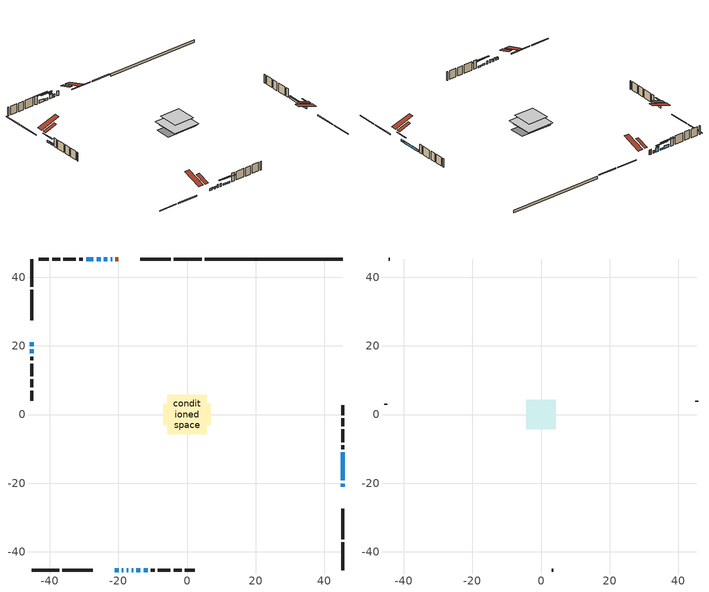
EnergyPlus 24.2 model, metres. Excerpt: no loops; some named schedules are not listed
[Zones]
conditioned space
 floor adiabatic (Floor2 construction): -4.67,-4.67 -4.67,4.67 4.67,4.67 4.67,-4.67 z1.07
 floor adiabatic (AdiabaticFloorConstruction): -5.81,-5.81 -5.81,5.81 5.81,5.81 5.81,-5.81 z2.29
 floor foundation (Slab1 construction): -6.86,-3.18 -6.86,3.18 6.86,3.18 6.86,-3.18 z0
 wall outside (RimJoist1 construction): 4.24,45.3 -3.86,45.3 / -45.3,-45.3 -37.2,-45.3 / -45.3,45.3 -45.3,37.2 / 45.3,-45.3 45.3,-37.2 z1.07:1.37
 wall outside (RimJoist2 construction): -4.79,45.3 -13.64,45.3 / -36.27,-45.3 -27.42,-45.3 / -45.3,36.27 -45.3,27.42 / 45.3,-36.27 45.3,-27.42 z1.07:1.37
 wall outside (AdiabaticWallConstruction 1): -20,45.3 -20.83,45.3 z1.07:3.1
 wall outside (AdiabaticWallConstruction): -21.76,45.3 -22.24,45.3 / -17.58,-45.3 -17.07,-45.3 / -16.14,-45.3 -15.66,-45.3 / -27.26,45.3 -29.4,45.3 z1.07:2.29; -45.3,21.06 -45.3,19.89 / -45.3,18.97 -45.3,17.8 / -21.06,-45.3 -19.89,-45.3 / -25.17,45.3 -26.34,45.3 / -14.73,-45.3 -13.56,-45.3 z1.07:1.83; -23.17,45.3 -24.24,45.3 z1.07:2.9; -18.97,-45.3 -18.5,-45.3 / -12.63,-45.3 -11.46,-45.3 z1.07:1.68; 45.3,-21.06 45.3,-20.14 z1.07:1.89; 45.3,-19.22 45.3,-10.99 z1.07:1.88
 wall outside (Wall1 construction): -30.33,45.3 -31.44,45.3 / -10.54,-45.3 -9.42,-45.3 / -45.3,16.87 -45.3,15.75 / 45.3,-10.06 45.3,-8.94 z1.07:4.73
 wall outside (Wall2 construction): -32.37,45.3 -36.05,45.3 / -8.49,-45.3 -4.81,-45.3 / -45.3,14.83 -45.3,11.14 / 45.3,-8.01 45.3,-4.33 z1.07:4.73
 wall outside (Wall3 construction): -36.98,45.3 -39.29,45.3 / -3.88,-45.3 -1.57,-45.3 / -45.3,10.21 -45.3,7.91 / 45.3,-3.4 45.3,-1.1 z1.07:4.73
 wall outside (Wall4 construction): -40.22,45.3 -43.12,45.3 / -0.65,-45.3 2.26,-45.3 / -45.3,6.98 -45.3,4.07 / 45.3,-0.17 45.3,2.74 z1.07:4.73
 wall foundation (FoundationWall1 construction): 45.3,45.3 5.17,45.3 z0:1.07
 window (WindowConstruction 11): -21.76,45.3 -22.24,45.3 z1.07:2.29
 window (WindowConstruction 6): -45.3,21.06 -45.3,19.89 z1.07:1.83
 window (WindowConstruction 7): -45.3,18.96 -45.3,17.8 z1.07:1.83
 window (WindowConstruction 8): -23.17,45.3 -24.24,45.3 z1.07:2.9
 window (WindowConstruction 9): -21.06,-45.3 -19.89,-45.3 z1.07:1.83
 window (WindowConstruction 10): -18.96,-45.3 -18.51,-45.3 z1.07:1.68
 window (WindowConstruction 12): -17.58,-45.3 -17.07,-45.3 z1.07:2.29
 window (WindowConstruction 13): -16.14,-45.3 -15.66,-45.3 z1.07:2.29
 window (WindowConstruction): 45.3,-21.06 45.3,-20.15 z1.07:1.88
 window (WindowConstruction 1): 45.3,-19.22 45.3,-10.99 z1.07:1.88
 window (WindowConstruction 2): -25.17,45.3 -26.33,45.3 z1.07:1.83
 window (WindowConstruction 3): -27.26,45.3 -29.4,45.3 z1.07:2.29
 window (WindowConstruction 4): -14.73,-45.3 -13.56,-45.3 z1.07:1.83
 window (WindowConstruction 5): -12.63,-45.3 -11.47,-45.3 z1.07:1.68
 door (Door): -20,45.3 -20.83,45.3 z1.07:3.1
 ceiling adiabatic (AdiabaticFloorConstruction): 5.81,-5.81 5.81,5.81 -5.81,5.81 -5.81,-5.81 z2.29
 roof outside (Roof2 construction): -19.07,45.3,4.73 -19.07,40.02,6.49 -17.68,40.02,6.49 -17.68,45.3,4.73; -21.99,-45.3,4.73 -21.99,-40.02,6.49 -23.38,-40.02,6.49 -23.38,-45.3,4.73; -45.3,21.99,4.73 -40.02,21.99,6.49 -40.02,23.38,6.49 -45.3,23.38,4.73; 45.3,-21.99,4.73 40.02,-21.99,6.49 40.02,-23.38,6.49 45.3,-23.38,4.73
attic - vented
 floor to conditioned space (Floor1 construction Reversed): -4.25,-4.25 -4.25,4.25 4.25,4.25 4.25,-4.25 z4.73
 wall outside (Wall5 construction): -44.05,45.3 -44.37,45.3 / 3.19,-45.3 3.51,-45.3 / -45.3,3.14 -45.3,2.83 / 45.3,3.67 45.3,3.98 z1.07:4.73
 roof outside (Roof1 construction): -16.75,45.3,4.73 -16.75,37.02,7.49 -14.57,37.02,7.49 -14.57,45.3,4.73; -24.31,-45.3,4.73 -24.31,-37.02,7.49 -26.49,-37.02,7.49 -26.49,-45.3,4.73; -45.3,24.31,4.73 -37.02,24.31,7.49 -37.02,26.49,7.49 -45.3,26.49,4.73; 45.3,-24.31,4.73 37.02,-24.31,7.49 37.02,-26.49,7.49 45.3,-26.49,4.73
shading: -45.3,17.77 -45.3,23.18 -45.71,23.18 -45.71,17.77 z3.95; -45.3,17.6 -45.3,19.17 -45.71,19.17 -45.71,17.6 z2.03; -24.44,45.3 -22.97,45.3 -22.97,45.71 -24.44,45.71 z3.1; -19.69,-45.3 -21.26,-45.3 -21.26,-45.71 -19.69,-45.71 z2.03; -18.31,-45.3 -19.17,-45.3 -19.17,-45.71 -18.31,-45.71 z1.88; 45.3,-18.02 45.3,-23.18 45.71,-23.18 45.71,-18.02 z4.01; 45.3,-10.79 45.3,-19.42 45.71,-19.42 45.71,-10.79 z2.08; -28.46,45.3 -23.05,45.3 -23.05,45.71 -28.46,45.71 z3.95; -31.52,45.3 -25.14,45.3 -25.14,45.71 -31.52,45.71 z4.41; -11.44,-45.3 -16.85,-45.3 -16.85,-45.71 -11.44,-45.71 z3.95; -9.34,-45.3 -14.75,-45.3 -14.75,-45.71 -9.34,-45.71 z3.8
[Building]
Building 1: Terrain=Suburbs
[Site:Location]
Windsor AP_ON: Latitude {deg}=42.28; Longitude {deg}=-82.96; Time Zone {hr}=-5; Elevation {m}=190; Keep Site Location Information=Yes
[Site:GroundTemperature:Shallow]
6.34957, 4.46684, 4.31606, 5.20952, 8.79623, 12.3662, 15.4612, 17.4219, 17.5884, 15.9938, 12.9777, 9.51722
[Site:WaterMainsTemperature]
Calculation Method=Schedule; Temperature Schedule=mains temperature schedule
[Material] Roughness=Rough; Thermal Absorptance=0.9
Name | Thickness {m} | Conductivity {W/m-K} | Density {kg/m3} | Specific Heat {J/kg-K} | Solar Absorptance | Visible Absorptance
asphalt or fiberglass shingles | 0.00635 | 0.162714 | 1121.4 | 1465.45 | 0.4 | 0.4
ceiling loosefill ins | 0.169333 | 0.0480833 | 16.02 | 1046.75 | 0.7 | 0.7
ceiling stud and cavity | 0.1397 | 0.566682 | 65.682 | 1177.47 | 0.7 | 0.7
concrete 4.0 in. | 0.1016 | 1.803125 | 2242.8 | 837.4 | 0.7 | 0.7
concrete 8.0 in. | 0.2032 | 1.803125 | 2242.8 | 837.4 | 0.7 | 0.7
door material | 0.04445 | 0.053851 | 512.64 | 1214.23 | 0.7 | 0.7
exterior vertical ins | 0.00108814 | 0.029427 | 32.04 | 1214.23 | 0.7 | 0.7
floor covering | 0.0127 | 9.015625 | 54.468 | 1339.84 | 0.6 | 0.6
floor covering 1 | 0.0127 | 0.0433444 | 54.468 | 1339.84 | 0.6 | 0.6
floor rigid ins; wall rigid ins | 0.512978 | 0.029427 | 32.04 | 1214.23 | 0.7 | 0.7
floor stud and cavity | 0.0889 | 0.340671 | 50.32683 | 1063.81 | 0.7 | 0.7
floor stud and cavity 1 | 0.1397 | 1.75129 | 37.0049 | 1207.88 | 0.7 | 0.7
furniture material conditioned space 1 | 0.1524 | 0.115458 | 640.8 | 1214.23 | 0.6 | 0.6
gypsum board | 0.0127 | 0.160291 | 801 | 837.4 | 0.6 | 0.6
osb sheathing 0.5 in. | 0.0127 | 0.115458 | 512.64 | 1214.23 | 0.7 | 0.7
osb sheathing 0.75 in. | 0.01905 | 0.115458 | 512.64 | 1214.23 | 0.7 | 0.7
osb sheathing 2.0 in. | 0.0508 | 0.115458 | 512.64 | 1214.23 | 0.7 | 0.7
rim joist stud and cavity | 0.0508 | 0.0292424 | 125.044 | 1163.47 | 0.6 | 0.6
rim joist stud and cavity 1 | 0.0508 | 0.0296634 | 125.044 | 1163.47 | 0.6 | 0.6
roof stud and cavity | 0.2032 | 0.116709 | 78.34581 | 1123.46 | 0.7 | 0.7
slab rigid ins | 0.0252857 | 0.029427 | 32.04 | 1214.23 | 0.7 | 0.7
wall stud and cavity | 0.1397 | 0.101068 | 139.0536 | 1170.24 | 0.7 | 0.7
wall stud and cavity 1 | 0.1397 | 0.0943382 | 139.0536 | 1170.24 | 0.7 | 0.7
wall stud and cavity 2 | 0.1397 | 1.36813 | 139.0536 | 1170.24 | 0.7 | 0.7
wall stud and cavity 3 | 0.1397 | 0.0965188 | 139.0536 | 1170.24 | 0.7 | 0.7
wall stud and cavity 4 | 0.0889 | 6.1454 | 50.32683 | 1063.81 | 0.6 | 0.6
wall stud and cavity 5 | 0.0889 | 0.380278 | 52.3479 | 1209.89 | 0.7 | 0.7
wall stud and cavity 6 | 0.0889 | 0.391764 | 83.0341 | 1211.67 | 0.7 | 0.7
wood siding | 0.0254 | 0.102417 | 544.68 | 1172.36 | 0.4 | 0.4
wood siding 1 | 0.00254 | 0.102417 | 544.68 | 1172.36 | 0.4 | 0.4
wood siding 2; wood siding 3; wood siding 4 | 0.0254 | 0.102417 | 544.68 | 1172.36 | 0.7 | 0.7
[WindowMaterial:SimpleGlazingSystem]
Name | U-Factor {W/m2-K} | Solar Heat Gain Coefficient
WindowMaterial | 3.28075 | 0.5
WindowMaterial 1 | 2.93212 | 0.62
WindowMaterial 2 | 3.27961 | 0.52
WindowMaterial 3 | 2.94177 | 0.61
WindowMaterial 4 | 3.0082 | 0.52
WindowMaterial 5 | 3.27223 | 0.49
WindowMaterial 6 | 2.958238 | 0.59
WindowMaterial 7 | 3.07407 | 0.36
WindowMaterial 8 | 3.034891 | 0.47
WindowMaterial 9 | 3.32901 | 0.54
[Construction]
AdiabaticFloorConstruction: floor stud and cavity 1, floor rigid ins, osb sheathing 0.75 in., floor covering 1
AdiabaticWallConstruction: wood siding 3, wall rigid ins, wall stud and cavity 5, gypsum board
AdiabaticWallConstruction 1: wood siding 4, wall rigid ins, wall stud and cavity 5, gypsum board
Door: door material
Floor1 construction Reversed: gypsum board, ceiling stud and cavity, ceiling loosefill ins
Floor2 construction: floor stud and cavity, floor covering
FoundationWall1 construction: concrete 8.0 in.
furniture construction conditioned space 1: furniture material conditioned space 1
PartitionWallConstruction: gypsum board, wall stud and cavity 6, gypsum board
RimJoist1 construction: wood siding 2, osb sheathing 2.0 in., rim joist stud and cavity
RimJoist2 construction: wood siding 2, osb sheathing 2.0 in., rim joist stud and cavity 1
Roof1 construction: asphalt or fiberglass shingles
Roof2 construction: asphalt or fiberglass shingles, osb sheathing 0.75 in., roof stud and cavity, gypsum board
Slab1 construction: slab rigid ins, concrete 4.0 in.
Wall1 construction: wood siding, osb sheathing 0.5 in., wall stud and cavity, gypsum board
Wall2 construction: wood siding, osb sheathing 0.5 in., wall stud and cavity 1, gypsum board
Wall3 construction: wood siding, osb sheathing 0.5 in., wall stud and cavity 2, gypsum board
Wall4 construction: wood siding, osb sheathing 0.5 in., wall stud and cavity 3, gypsum board
Wall5 construction: wood siding 1, wall stud and cavity 4
WindowConstruction: WindowMaterial
WindowConstruction 1: WindowMaterial 1
WindowConstruction 10: WindowMaterial 7
WindowConstruction 11; WindowConstruction 13: WindowMaterial 8
WindowConstruction 12: WindowMaterial 9
WindowConstruction 2: WindowMaterial 2
WindowConstruction 3: WindowMaterial 3
WindowConstruction 4; WindowConstruction 6; WindowConstruction 7; WindowConstruction 9: WindowMaterial 4
WindowConstruction 5: WindowMaterial 5
WindowConstruction 8: WindowMaterial 6
[Zone] Multiplier=1; Part of Total Floor Area=Yes
Name | Volume {m3}
attic - vented | 32.3269
conditioned space | 344.6
[Space]
Name | Zone | Volume {m3}
attic - vented 1 | attic - vented | 32.3269
conditioned space 1 | conditioned space | 344.6
[ZoneInfiltration:EffectiveLeakageArea]
infil attic - vented 1: Zone or Space=attic - vented 1; Schedule=Always On Discrete; Effective Air Leakage Area {cm2}=3208.44; Stack Coefficient=0.000446166; Wind Coefficient=1.42715e-05
[ZoneMixing]
whole house fan mix: Zone or Space=attic - vented; Schedule=Always On Continuous; Design Flow Rate Calculation Method=Flow/Zone; Design Flow Rate {m3/s}=0; Source Zone or Space=conditioned space
[SurfaceProperty:ExposedFoundationPerimeter]
Slab1: Exposed Perimeter Calculation Method=TotalExposedPerimeter; Total Exposed Perimeter {m}=40.129
[InternalMass] Zone or ZoneList=conditioned space; Space or SpaceList=conditioned space 1
Name | Construction | Surface Area {m2}
furniture mass conditioned space 1 | furniture construction conditioned space 1 | 123.728
partition wall mass | PartitionWallConstruction | 222.21
[Lights]
interior lighting: Zone or ZoneList or Space or SpaceList=conditioned space 1; Schedule=interior lighting schedule; Design Level Calculation Method=LightingLevel; Lighting Level {W}=343.2; Return Air Fraction=0; Fraction Radiant=0.6; Fraction Visible=0.2; Fraction Replaceable=1
[People]
occupants: Zone or ZoneList or Space or SpaceList=conditioned space 1; Number of People Schedule=occupants schedule; Number of People Calculation Method=People; Number of People=3; Fraction Radiant=0.314171; Sensible Heat Fraction=0.56303; Activity Level Schedule=occupants activity schedule; Carbon Dioxide Generation Rate {m3/s-W}=0; Enable ASHRAE 55 Comfort Warnings=No; Mean Radiant Temperature Calculation Type=EnclosureAveraged
[ElectricEquipment] Zone or ZoneList or Space or SpaceList=conditioned space 1; Design Level Calculation Method=EquipmentLevel
Name | Schedule | Design Level {W} | Fraction Latent | Fraction Radiant | Fraction Lost
clothes dryer | clothes dryer schedule | 140.772 | 0.015 | 0.081 | 0.85
clothes washer | clothes washer schedule | 32.1985 | 0.03 | 0.162 | 0.7
cooking range | cooking range schedule | 215.147 | 0.08 | 0.432 | 0.2
dishwasher | dishwasher schedule | 66.8632 | 0.3 | 0.18 | 0.4
fridge | fridge schedule | 72.9452 | 0 | 0.6 | 0
mech vent bath fan 0 | mech vent bath fan 0 schedule | 50.2 | 0 | 0 | 1
mech vent house fan | mech vent house fan schedule | 0 | 0 | 0 | 1
mech vent house fan cfis | mech vent house fan cfis schedule | 0 | 0 | 0 | 0
misc plug loads | misc plug loads schedule | 494.7 | 0.045 | 0.513 | 0.1
whole house fan | Always On Discrete | 0 | 0 | 0 | 1
[OtherEquipment] Zone or ZoneList or Space or SpaceList=conditioned space 1; Design Level Calculation Method=EquipmentLevel
Name | Fuel Type | Schedule | Design Level {W} | Fraction Latent | Fraction Radiant | Fraction Lost
clothes dryer 1 | Electricity | clothes dryer schedule | 0 | 0.015 | 0.081 | 0.85
cooking range 1 | Electricity | cooking range schedule | 0 | 0.08 | 0.432 | 0.2
general water use latent | None | general water use schedule | 62.594 | 1 | 0 | 0
general water use sensible | None | general water use schedule | -61.6891 | 0 | 0.6 | 0
mech vent house fan latent load | None | Always On Discrete | 0 | 1 | 0 | 0
mech vent house fan sensible load | None | Always On Discrete | 0 | 0 | 0 | 0
water heater energy adjustment1 | NaturalGas | Always On Discrete | 0.01 | 0 | 0 | 1
[ZoneInfiltration:DesignFlowRate] Zone or ZoneList or Space or SpaceList=conditioned space 1; Schedule=Always On Discrete; Design Flow Rate Calculation Method=Flow/Zone; Design Flow Rate {m3/s}=0
infil flow; natural vent flow; whole house fan flow
[Foundation:Kiva]
Foundation Kiva 1: Initial Indoor Air Temperature {C}=18; Wall Height Above Grade {m}=1.07; Wall Depth Below Slab {m}=0.2032; Custom Block Material Name 1=exterior vertical ins; Custom Block Depth 1 {m}=1.07; Custom Block X Position 1 {m}=0.2032; Custom Block Z Position 1 {m}=0
[Foundation:Kiva:Settings]
Soil Conductivity {W/m-K}=0.849921; Soil Density {kg/m3}=1842.3; Soil Specific Heat {J/kg-K}=418.7; Ground Solar Absorptivity=0.9; Ground Thermal Absorptivity=0.9; Ground Surface Roughness {m}=0.03; Far-Field Width {m}=40; Deep-Ground Boundary Condition=ZeroFlux; Deep-Ground Depth {m}=40; Minimum Cell Dimension {m}=0.2; Maximum Cell Growth Coefficient=3; Simulation Timestep=Timestep
[Exterior:Lights]
exterior lighting: Schedule=exterior lighting schedule; Design Level {W}=75.6
[Schedule:Constant]
Name | Hourly Value
Always On Continuous; mech vent house fan schedule; mech vent house fan cfis schedule; Always On Discrete | 1
occupants activity schedule | 117.228
fridge schedule | 0
[Schedule:Week:Daily]
interior lighting schedule Week Rule - Jan1-Jan27: interior lighting schedule day, interior lighting schedule day, interior lighting schedule day, interior lighting schedule day, interior lighting schedule day, interior lighting schedule day, interior lighting schedule day, interior lighting schedule default day, interior lighting schedule default day, interior lighting schedule default day, interior lighting schedule default day, interior lighting schedule default day
interior lighting schedule Week Rule - Jan28-Feb3: interior lighting schedule day, interior lighting schedule day, interior lighting schedule day, interior lighting schedule day, interior lighting schedule day 1, interior lighting schedule day 1, interior lighting schedule day 1, interior lighting schedule default day, interior lighting schedule default day, interior lighting schedule default day, interior lighting schedule default day, interior lighting schedule default day
interior lighting schedule Week Rule - Feb4-Feb24: interior lighting schedule day 1, interior lighting schedule day 1, interior lighting schedule day 1, interior lighting schedule day 1, interior lighting schedule day 1, interior lighting schedule day 1, interior lighting schedule day 1, interior lighting schedule default day, interior lighting schedule default day, interior lighting schedule default day, interior lighting schedule default day, interior lighting schedule default day
interior lighting schedule Week Rule - Feb25-Mar3: interior lighting schedule day 1, interior lighting schedule day 1, interior lighting schedule day 1, interior lighting schedule day 1, interior lighting schedule day 2, interior lighting schedule day 2, interior lighting schedule day 2, interior lighting schedule default day, interior lighting schedule default day, interior lighting schedule default day, interior lighting schedule default day, interior lighting schedule default day
interior lighting schedule Week Rule - Mar4-Mar31: interior lighting schedule day 2, interior lighting schedule day 2, interior lighting schedule day 2, interior lighting schedule day 2, interior lighting schedule day 2, interior lighting schedule day 2, interior lighting schedule day 2, interior lighting schedule default day, interior lighting schedule default day, interior lighting schedule default day, interior lighting schedule default day, interior lighting schedule default day
interior lighting schedule Week Rule - Apr1-Apr28: interior lighting schedule day 3, interior lighting schedule day 3, interior lighting schedule day 3, interior lighting schedule day 3, interior lighting schedule day 3, interior lighting schedule day 3, interior lighting schedule day 3, interior lighting schedule default day, interior lighting schedule default day, interior lighting schedule default day, interior lighting schedule default day, interior lighting schedule default day
interior lighting schedule Week Rule - Apr29-May5: interior lighting schedule day 3, interior lighting schedule day 3, interior lighting schedule day 4, interior lighting schedule day 4, interior lighting schedule day 4, interior lighting schedule day 4, interior lighting schedule day 4, interior lighting schedule default day, interior lighting schedule default day, interior lighting schedule default day, interior lighting schedule default day, interior lighting schedule default day
interior lighting schedule Week Rule - May6-May26: interior lighting schedule day 4, interior lighting schedule day 4, interior lighting schedule day 4, interior lighting schedule day 4, interior lighting schedule day 4, interior lighting schedule day 4, interior lighting schedule day 4, interior lighting schedule default day, interior lighting schedule default day, interior lighting schedule default day, interior lighting schedule default day, interior lighting schedule default day
interior lighting schedule Week Rule - May27-Jun2: interior lighting schedule day 4, interior lighting schedule day 4, interior lighting schedule day 4, interior lighting schedule day 4, interior lighting schedule day 4, interior lighting schedule day 5, interior lighting schedule day 5, interior lighting schedule default day, interior lighting schedule default day, interior lighting schedule default day, interior lighting schedule default day, interior lighting schedule default day
interior lighting schedule Week Rule - Jun3-Jun30: interior lighting schedule day 5, interior lighting schedule day 5, interior lighting schedule day 5, interior lighting schedule day 5, interior lighting schedule day 5, interior lighting schedule day 5, interior lighting schedule day 5, interior lighting schedule default day, interior lighting schedule default day, interior lighting schedule default day, interior lighting schedule default day, interior lighting schedule default day
interior lighting schedule Week Rule - Jul1-Jul28: interior lighting schedule day 6, interior lighting schedule day 6, interior lighting schedule day 6, interior lighting schedule day 6, interior lighting schedule day 6, interior lighting schedule day 6, interior lighting schedule day 6, interior lighting schedule default day, interior lighting schedule default day, interior lighting schedule default day, interior lighting schedule default day, interior lighting schedule default day
interior lighting schedule Week Rule - Jul29-Aug4: interior lighting schedule day 6, interior lighting schedule day 6, interior lighting schedule day 6, interior lighting schedule day 7, interior lighting schedule day 7, interior lighting schedule day 7, interior lighting schedule day 7, interior lighting schedule default day, interior lighting schedule default day, interior lighting schedule default day, interior lighting schedule default day, interior lighting schedule default day
interior lighting schedule Week Rule - Aug5-Aug25: interior lighting schedule day 7, interior lighting schedule day 7, interior lighting schedule day 7, interior lighting schedule day 7, interior lighting schedule day 7, interior lighting schedule day 7, interior lighting schedule day 7, interior lighting schedule default day, interior lighting schedule default day, interior lighting schedule default day, interior lighting schedule default day, interior lighting schedule default day
interior lighting schedule Week Rule - Aug26-Sep1: interior lighting schedule day 7, interior lighting schedule day 7, interior lighting schedule day 7, interior lighting schedule day 7, interior lighting schedule day 7, interior lighting schedule day 7, interior lighting schedule day 8, interior lighting schedule default day, interior lighting schedule default day, interior lighting schedule default day, interior lighting schedule default day, interior lighting schedule default day
interior lighting schedule Week Rule - Sep2-Sep29: interior lighting schedule day 8, interior lighting schedule day 8, interior lighting schedule day 8, interior lighting schedule day 8, interior lighting schedule day 8, interior lighting schedule day 8, interior lighting schedule day 8, interior lighting schedule default day, interior lighting schedule default day, interior lighting schedule default day, interior lighting schedule default day, interior lighting schedule default day
interior lighting schedule Week Rule - Sep30-Oct6: interior lighting schedule day 8, interior lighting schedule day 9, interior lighting schedule day 9, interior lighting schedule day 9, interior lighting schedule day 9, interior lighting schedule day 9, interior lighting schedule day 9, interior lighting schedule default day, interior lighting schedule default day, interior lighting schedule default day, interior lighting schedule default day, interior lighting schedule default day
interior lighting schedule Week Rule - Oct7-Oct27: interior lighting schedule day 9, interior lighting schedule day 9, interior lighting schedule day 9, interior lighting schedule day 9, interior lighting schedule day 9, interior lighting schedule day 9, interior lighting schedule day 9, interior lighting schedule default day, interior lighting schedule default day, interior lighting schedule default day, interior lighting schedule default day, interior lighting schedule default day
interior lighting schedule Week Rule - Oct28-Nov3: interior lighting schedule day 9, interior lighting schedule day 9, interior lighting schedule day 9, interior lighting schedule day 9, interior lighting schedule day 10, interior lighting schedule day 10, interior lighting schedule day 10, interior lighting schedule default day, interior lighting schedule default day, interior lighting schedule default day, interior lighting schedule default day, interior lighting schedule default day
interior lighting schedule Week Rule - Nov4-Nov24: interior lighting schedule day 10, interior lighting schedule day 10, interior lighting schedule day 10, interior lighting schedule day 10, interior lighting schedule day 10, interior lighting schedule day 10, interior lighting schedule day 10, interior lighting schedule default day, interior lighting schedule default day, interior lighting schedule default day, interior lighting schedule default day, interior lighting schedule default day
interior lighting schedule Week Rule - Nov25-Dec1: interior lighting schedule day 10, interior lighting schedule day 10, interior lighting schedule day 10, interior lighting schedule day 10, interior lighting schedule day 10, interior lighting schedule day 10, interior lighting schedule day 11, interior lighting schedule default day, interior lighting schedule default day, interior lighting schedule default day, interior lighting schedule default day, interior lighting schedule default day
interior lighting schedule Week Rule - Dec2-Dec31: interior lighting schedule day 11, interior lighting schedule day 11, interior lighting schedule day 11, interior lighting schedule day 11, interior lighting schedule day 11, interior lighting schedule day 11, interior lighting schedule day 11, interior lighting schedule default day, interior lighting schedule default day, interior lighting schedule default day, interior lighting schedule default day, interior lighting schedule default day
occupants schedule Week Rule - Jan1-Dec31: occupants schedule day, occupants schedule day, occupants schedule day, occupants schedule day, occupants schedule day, occupants schedule day, occupants schedule day, occupants schedule default day, occupants schedule default day, occupants schedule default day, occupants schedule default day, occupants schedule default day
clothes dryer schedule Week Rule - Jan1-Dec31: clothes dryer schedule day, clothes dryer schedule day, clothes dryer schedule day, clothes dryer schedule day, clothes dryer schedule day, clothes dryer schedule day, clothes dryer schedule day, clothes dryer schedule default day, clothes dryer schedule default day, clothes dryer schedule default day, clothes dryer schedule default day, clothes dryer schedule default day
clothes washer schedule Week Rule - Jan1-Dec31: clothes washer schedule day, clothes washer schedule day, clothes washer schedule day, clothes washer schedule day, clothes washer schedule day, clothes washer schedule day, clothes washer schedule day, clothes washer schedule default day, clothes washer schedule default day, clothes washer schedule default day, clothes washer schedule default day, clothes washer schedule default day
cooking range schedule Week Rule - Jan1-Dec31: cooking range schedule day, cooking range schedule day, cooking range schedule day, cooking range schedule day, cooking range schedule day, cooking range schedule day, cooking range schedule day, cooking range schedule default day, cooking range schedule default day, cooking range schedule default day, cooking range schedule default day, cooking range schedule default day
dishwasher schedule Week Rule - Jan1-Dec31: dishwasher schedule day, dishwasher schedule day, dishwasher schedule day, dishwasher schedule day, dishwasher schedule day, dishwasher schedule day, dishwasher schedule day, dishwasher schedule default day, dishwasher schedule default day, dishwasher schedule default day, dishwasher schedule default day, dishwasher schedule default day
mech vent bath fan 0 schedule Week Rule - Jan1-Dec31: mech vent bath fan 0 schedule day, mech vent bath fan 0 schedule day, mech vent bath fan 0 schedule day, mech vent bath fan 0 schedule day, mech vent bath fan 0 schedule day, mech vent bath fan 0 schedule day, mech vent bath fan 0 schedule day, mech vent bath fan 0 schedule default day, mech vent bath fan 0 schedule default day, mech vent bath fan 0 schedule default day, mech vent bath fan 0 schedule default day, mech vent bath fan 0 schedule default day
misc plug loads schedule Week Rule - Jan1-Dec31: misc plug loads schedule day, misc plug loads schedule day, misc plug loads schedule day, misc plug loads schedule day, misc plug loads schedule day, misc plug loads schedule day, misc plug loads schedule day, misc plug loads schedule default day, misc plug loads schedule default day, misc plug loads schedule default day, misc plug loads schedule default day, misc plug loads schedule default day
general water use schedule Week Rule - Jan1-Dec31: general water use schedule day, general water use schedule day, general water use schedule day, general water use schedule day, general water use schedule day, general water use schedule day, general water use schedule day, general water use schedule default day, general water use schedule default day, general water use schedule default day, general water use schedule default day, general water use schedule default day
exterior lighting schedule Week Rule - Jan1-Jan27: exterior lighting schedule day, exterior lighting schedule day, exterior lighting schedule day, exterior lighting schedule day, exterior lighting schedule day, exterior lighting schedule day, exterior lighting schedule day, exterior lighting schedule default day, exterior lighting schedule default day, exterior lighting schedule default day, exterior lighting schedule default day, exterior lighting schedule default day
exterior lighting schedule Week Rule - Jan28-Feb3: exterior lighting schedule day, exterior lighting schedule day, exterior lighting schedule day, exterior lighting schedule day, exterior lighting schedule day 1, exterior lighting schedule day 1, exterior lighting schedule day 1, exterior lighting schedule default day, exterior lighting schedule default day, exterior lighting schedule default day, exterior lighting schedule default day, exterior lighting schedule default day
exterior lighting schedule Week Rule - Feb4-Feb24: exterior lighting schedule day 1, exterior lighting schedule day 1, exterior lighting schedule day 1, exterior lighting schedule day 1, exterior lighting schedule day 1, exterior lighting schedule day 1, exterior lighting schedule day 1, exterior lighting schedule default day, exterior lighting schedule default day, exterior lighting schedule default day, exterior lighting schedule default day, exterior lighting schedule default day
exterior lighting schedule Week Rule - Feb25-Mar3: exterior lighting schedule day 1, exterior lighting schedule day 1, exterior lighting schedule day 1, exterior lighting schedule day 1, exterior lighting schedule day 2, exterior lighting schedule day 2, exterior lighting schedule day 2, exterior lighting schedule default day, exterior lighting schedule default day, exterior lighting schedule default day, exterior lighting schedule default day, exterior lighting schedule default day
exterior lighting schedule Week Rule - Mar4-Mar31: exterior lighting schedule day 2, exterior lighting schedule day 2, exterior lighting schedule day 2, exterior lighting schedule day 2, exterior lighting schedule day 2, exterior lighting schedule day 2, exterior lighting schedule day 2, exterior lighting schedule default day, exterior lighting schedule default day, exterior lighting schedule default day, exterior lighting schedule default day, exterior lighting schedule default day
exterior lighting schedule Week Rule - Apr1-Apr28: exterior lighting schedule day 3, exterior lighting schedule day 3, exterior lighting schedule day 3, exterior lighting schedule day 3, exterior lighting schedule day 3, exterior lighting schedule day 3, exterior lighting schedule day 3, exterior lighting schedule default day, exterior lighting schedule default day, exterior lighting schedule default day, exterior lighting schedule default day, exterior lighting schedule default day
exterior lighting schedule Week Rule - Apr29-May5: exterior lighting schedule day 3, exterior lighting schedule day 3, exterior lighting schedule day 4, exterior lighting schedule day 4, exterior lighting schedule day 4, exterior lighting schedule day 4, exterior lighting schedule day 4, exterior lighting schedule default day, exterior lighting schedule default day, exterior lighting schedule default day, exterior lighting schedule default day, exterior lighting schedule default day
exterior lighting schedule Week Rule - May6-May26: exterior lighting schedule day 4, exterior lighting schedule day 4, exterior lighting schedule day 4, exterior lighting schedule day 4, exterior lighting schedule day 4, exterior lighting schedule day 4, exterior lighting schedule day 4, exterior lighting schedule default day, exterior lighting schedule default day, exterior lighting schedule default day, exterior lighting schedule default day, exterior lighting schedule default day
exterior lighting schedule Week Rule - May27-Jun2: exterior lighting schedule day 4, exterior lighting schedule day 4, exterior lighting schedule day 4, exterior lighting schedule day 4, exterior lighting schedule day 4, exterior lighting schedule day 5, exterior lighting schedule day 5, exterior lighting schedule default day, exterior lighting schedule default day, exterior lighting schedule default day, exterior lighting schedule default day, exterior lighting schedule default day
exterior lighting schedule Week Rule - Jun3-Jun30: exterior lighting schedule day 5, exterior lighting schedule day 5, exterior lighting schedule day 5, exterior lighting schedule day 5, exterior lighting schedule day 5, exterior lighting schedule day 5, exterior lighting schedule day 5, exterior lighting schedule default day, exterior lighting schedule default day, exterior lighting schedule default day, exterior lighting schedule default day, exterior lighting schedule default day
exterior lighting schedule Week Rule - Jul1-Jul28: exterior lighting schedule day 6, exterior lighting schedule day 6, exterior lighting schedule day 6, exterior lighting schedule day 6, exterior lighting schedule day 6, exterior lighting schedule day 6, exterior lighting schedule day 6, exterior lighting schedule default day, exterior lighting schedule default day, exterior lighting schedule default day, exterior lighting schedule default day, exterior lighting schedule default day
exterior lighting schedule Week Rule - Jul29-Aug4: exterior lighting schedule day 6, exterior lighting schedule day 6, exterior lighting schedule day 6, exterior lighting schedule day 7, exterior lighting schedule day 7, exterior lighting schedule day 7, exterior lighting schedule day 7, exterior lighting schedule default day, exterior lighting schedule default day, exterior lighting schedule default day, exterior lighting schedule default day, exterior lighting schedule default day
exterior lighting schedule Week Rule - Aug5-Aug25: exterior lighting schedule day 7, exterior lighting schedule day 7, exterior lighting schedule day 7, exterior lighting schedule day 7, exterior lighting schedule day 7, exterior lighting schedule day 7, exterior lighting schedule day 7, exterior lighting schedule default day, exterior lighting schedule default day, exterior lighting schedule default day, exterior lighting schedule default day, exterior lighting schedule default day
exterior lighting schedule Week Rule - Aug26-Sep1: exterior lighting schedule day 7, exterior lighting schedule day 7, exterior lighting schedule day 7, exterior lighting schedule day 7, exterior lighting schedule day 7, exterior lighting schedule day 7, exterior lighting schedule day 8, exterior lighting schedule default day, exterior lighting schedule default day, exterior lighting schedule default day, exterior lighting schedule default day, exterior lighting schedule default day
[Schedule:Year]
interior lighting schedule: interior lighting schedule Week Rule - Jan1-Jan27, 1, 1, 1, 27, interior lighting schedule Week Rule - Jan28-Feb3, 1, 28, 2, 3, interior lighting schedule Week Rule - Feb4-Feb24, 2, 4, 2, 24, interior lighting schedule Week Rule - Feb25-Mar3, 2, 25, 3, 3, interior lighting schedule Week Rule - Mar4-Mar31, 3, 4, 3, 31, interior lighting schedule Week Rule - Apr1-Apr28, 4, 1, 4, 28, interior lighting schedule Week Rule - Apr29-May5, 4, 29, 5, 5, interior lighting schedule Week Rule - May6-May26, 5, 6, 5, 26, interior lighting schedule Week Rule - May27-Jun2, 5, 27, 6, 2, interior lighting schedule Week Rule - Jun3-Jun30, 6, 3, 6, 30, interior lighting schedule Week Rule - Jul1-Jul28, 7, 1, 7, 28, interior lighting schedule Week Rule - Jul29-Aug4, 7, 29, 8, 4, interior lighting schedule Week Rule - Aug5-Aug25, 8, 5, 8, 25, interior lighting schedule Week Rule - Aug26-Sep1, 8, 26, 9, 1, interior lighting schedule Week Rule - Sep2-Sep29, 9, 2, 9, 29, interior lighting schedule Week Rule - Sep30-Oct6, 9, 30, 10, 6, interior lighting schedule Week Rule - Oct7-Oct27, 10, 7, 10, 27, interior lighting schedule Week Rule - Oct28-Nov3, 10, 28, 11, 3, interior lighting schedule Week Rule - Nov4-Nov24, 11, 4, 11, 24, interior lighting schedule Week Rule - Nov25-Dec1, 11, 25, 12, 1, interior lighting schedule Week Rule - Dec2-Dec31, 12, 2, 12, 31
occupants schedule: occupants schedule Week Rule - Jan1-Dec31, 1, 1, 12, 31
clothes dryer schedule: clothes dryer schedule Week Rule - Jan1-Dec31, 1, 1, 12, 31
clothes washer schedule: clothes washer schedule Week Rule - Jan1-Dec31, 1, 1, 12, 31
cooking range schedule: cooking range schedule Week Rule - Jan1-Dec31, 1, 1, 12, 31
dishwasher schedule: dishwasher schedule Week Rule - Jan1-Dec31, 1, 1, 12, 31
mech vent bath fan 0 schedule: mech vent bath fan 0 schedule Week Rule - Jan1-Dec31, 1, 1, 12, 31
misc plug loads schedule: misc plug loads schedule Week Rule - Jan1-Dec31, 1, 1, 12, 31
general water use schedule: general water use schedule Week Rule - Jan1-Dec31, 1, 1, 12, 31
exterior lighting schedule: exterior lighting schedule Week Rule - Jan1-Jan27, 1, 1, 1, 27, exterior lighting schedule Week Rule - Jan28-Feb3, 1, 28, 2, 3, exterior lighting schedule Week Rule - Feb4-Feb24, 2, 4, 2, 24, exterior lighting schedule Week Rule - Feb25-Mar3, 2, 25, 3, 3, exterior lighting schedule Week Rule - Mar4-Mar31, 3, 4, 3, 31, exterior lighting schedule Week Rule - Apr1-Apr28, 4, 1, 4, 28, exterior lighting schedule Week Rule - Apr29-May5, 4, 29, 5, 5, exterior lighting schedule Week Rule - May6-May26, 5, 6, 5, 26, exterior lighting schedule Week Rule - May27-Jun2, 5, 27, 6, 2, exterior lighting schedule Week Rule - Jun3-Jun30, 6, 3, 6, 30, exterior lighting schedule Week Rule - Jul1-Jul28, 7, 1, 7, 28, exterior lighting schedule Week Rule - Jul29-Aug4, 7, 29, 8, 4, exterior lighting schedule Week Rule - Aug5-Aug25, 8, 5, 8, 25, exterior lighting schedule Week Rule - Aug26-Sep1, 8, 26, 9, 1, exterior lighting schedule Week Rule - Sep2-Sep29, 9, 2, 9, 29, exterior lighting schedule Week Rule - Sep30-Oct6, 9, 30, 10, 6, exterior lighting schedule Week Rule - Oct7-Oct27, 10, 7, 10, 27, exterior lighting schedule Week Rule - Oct28-Nov3, 10, 28, 11, 3, exterior lighting schedule Week Rule - Nov4-Nov24, 11, 4, 11, 24, exterior lighting schedule Week Rule - Nov25-Dec1, 11, 25, 12, 1, exterior lighting schedule Week Rule - Dec2-Dec31, 12, 2, 12, 31
[Schedule:Compact]
mains temperature schedule: Through: 01/01, For: AllDays, Until: 24:00, 9.71556, Through: 01/02, For: AllDays, Until: 24:00, 9.65056, Through: 01/03, For: AllDays, Until: 24:00, 9.58667, Through: 01/04, For: AllDays, Until: 24:00, 9.52389, Through: 01/05, For: AllDays, Until: 24:00, 9.46278, Through: 01/06, For: AllDays, Until: 24:00, 9.40278, Through: 01/07, For: AllDays, Until: 24:00, 9.34444, Through: 01/08, For: AllDays, Until: 24:00, 9.28778, Through: 01/09, For: AllDays, Until: 24:00, 9.23222, Through: 01/10, For: AllDays, Until: 24:00, 9.17778, Through: 01/11, For: AllDays, Until: 24:00, 9.125, Through: 01/12, For: AllDays, Until: 24:00, 9.07389, Through: 01/13, For: AllDays, Until: 24:00, 9.02444, Through: 01/14, For: AllDays, Until: 24:00, 8.97611, Through: 01/15, For: AllDays, Until: 24:00, 8.92944, Through: 01/16, For: AllDays, Until: 24:00, 8.88444, Through: 01/17, For: AllDays, Until: 24:00, 8.84056, Through: 01/18, For: AllDays, Until: 24:00, 8.79889, Through: 01/19, For: AllDays, Until: 24:00, 8.75833, Through: 01/20, For: AllDays, Until: 24:00, 8.71944, Through: 01/21, For: AllDays, Until: 24:00, 8.68222, Through: 01/22, For: AllDays, Until: 24:00, 8.64667, Through: 01/23, For: AllDays, Until: 24:00, 8.61222, Through: 01/24, For: AllDays, Until: 24:00, 8.58, Through: 01/25, For: AllDays, Until: 24:00, 8.54944, Through: 01/26, For: AllDays, Until: 24:00, 8.52, Through: 01/27, For: AllDays, Until: 24:00, 8.49278, Through: 01/28, For: AllDays, Until: 24:00, 8.46722, Through: 01/29, For: AllDays, Until: 24:00, 8.44278, Through: 01/30, For: AllDays, Until: 24:00, 8.42056, Through: 01/31, For: AllDays, Until: 24:00, 8.39944, Through: 02/01, For: AllDays, Until: 24:00, 8.38056, Through: 02/02, For: AllDays, Until: 24:00, 8.36333, Through: 02/03, For: AllDays, Until: 24:00, 8.34778, Through: 02/04, For: AllDays, Until: 24:00, 8.33389, Through: 02/05, For: AllDays, Until: 24:00, 8.32167, Through: 02/06, For: AllDays, Until: 24:00, 8.31111, Through: 02/07, For: AllDays, Until: 24:00, 8.30222, Through: 02/08, For: AllDays, Until: 24:00, 8.295, Through: 02/09, For: AllDays, Until: 24:00, 8.29, Through: 02/10, For: AllDays, Until: 24:00, 8.28611, Through: 02/11, For: AllDays, Until: 24:00, 8.28444, Through: 02/12, For: AllDays, Until: 24:00, 8.28444, Through: 02/13, For: AllDays, Until: 24:00, 8.28611, Through: 02/14, For: AllDays, Until: 24:00, 8.28889, Through: 02/15, For: AllDays, Until: 24:00, 8.29444, Through: 02/16, For: AllDays, Until: 24:00, 8.30111, Through: 02/17, For: AllDays, Until: 24:00, 8.30944, Through: 02/18, For: AllDays, Until: 24:00, 8.31944, Through: 02/19, For: AllDays, Until: 24:00, 8.33167, Through: 02/20, For: AllDays, Until: 24:00, 8.345, Through: 02/21, For: AllDays, Until: 24:00, 8.36056, Through: 02/22, For: AllDays, Until: 24:00, 8.37778, Through: 02/23, For: AllDays, Until: 24:00, 8.39611, Through: 02/24, For: AllDays, Until: 24:00, 8.41667, Through: 02/25, For: AllDays, Until: 24:00, 8.43889, Through: 02/26, For: AllDays, Until: 24:00, 8.46278, Through: 02/27, For: AllDays, Until: 24:00, 8.48833, Through: 02/28, For: AllDays, Until: 24:00, 8.51556, Through: 03/01, For: AllDays, Until: 24:00, 8.54444, Through: 03/02, For: AllDays, Until: 24:00, 8.575, Through: 03/03, For: AllDays, Until: 24:00, 8.60667, Through: 03/04, For: AllDays, Until: 24:00, 8.64056, Through: 03/05, For: AllDays, Until: 24:00, 8.67611, Through: 03/06, For: AllDays, Until: 24:00, 8.71278, Through: 03/07, For: AllDays, Until: 24:00, 8.75167, Through: 03/08, For: AllDays, Until: 24:00, 8.79167, Through: 03/09, For: AllDays, Until: 24:00, 8.83333, Through: 03/10, For: AllDays, Until: 24:00, 8.87667, Through: 03/11, For: AllDays, Until: 24:00, 8.92167, Through: 03/12, For: AllDays, Until: 24:00, 8.96833, Through: 03/13, For: AllDays, Until: 24:00, 9.01611, Through: 03/14, For: AllDays, Until: 24:00, 9.06556, Through: 03/15, For: AllDays, Until: 24:00, 9.11667, Through: 03/16, For: AllDays, Until: 24:00, 9.16889, Through: 03/17, For: AllDays, Until: 24:00, 9.22278, Through: 03/18, For: AllDays, Until: 24:00, 9.27833, Through: 03/19, For: AllDays, Until: 24:00, 9.335, Through: 03/20, For: AllDays, Until: 24:00, 9.39333, Through: 03/21, For: AllDays, Until: 24:00, 9.45278, Through: 03/22, For: AllDays, Until: 24:00, 9.51389, Through: 03/23, For: AllDays, Until: 24:00, 9.57611, Through: 03/24, For: AllDays, Until: 24:00, 9.64, Through: 03/25, For: AllDays, Until: 24:00, 9.705, Through: 03/26, For: AllDays, Until: 24:00, 9.77111, Through: 03/27, For: AllDays, Until: 24:00, 9.83889, Through: 03/28, For: AllDays, Until: 24:00, 9.90778, Through: 03/29, For: AllDays, Until: 24:00, 9.97778, Through: 03/30, For: AllDays, Until: 24:00, 10.0489, Through: 03/31, For: AllDays, Until: 24:00, 10.1217, Through: 04/01, For: AllDays, Until: 24:00, 10.1956, Through: 04/02, For: AllDays, Until: 24:00, 10.2706, Through: 04/03, For: AllDays, Until: 24:00, 10.3461, Through: 04/04, For: AllDays, Until: 24:00, 10.4233, Through: 04/05, For: AllDays, Until: 24:00, 10.5017, Through: 04/06, For: AllDays, Until: 24:00, 10.5811, Through: 04/07, For: AllDays, Until: 24:00, 10.6617, Through: 04/08, For: AllDays, Until: 24:00, 10.7428, Through: 04/09, For: AllDays, Until: 24:00, 10.825, Through: 04/10, For: AllDays, Until: 24:00, 10.9089, Through: 04/11, For: AllDays, Until: 24:00, 10.9928, Through: 04/12, For: AllDays, Until: 24:00, 11.0783, Through: 04/13, For: AllDays, Until: 24:00, 11.1644, Through: 04/14, For: AllDays, Until: 24:00, 11.2517, Through: 04/15, For: AllDays, Until: 24:00, 11.3394, Through: 04/16, For: AllDays, Until: 24:00, 11.4278, Through: 04/17, For: AllDays, Until: 24:00, 11.5178, Through: 04/18, For: AllDays, Until: 24:00, 11.6078, Through: 04/19, For: AllDays, Until: 24:00, 11.6989, Through: 04/20, For: AllDays, Until: 24:00, 11.7906, Through: 04/21, For: AllDays, Until: 24:00, 11.8828, Through: 04/22, For: AllDays, Until: 24:00, 11.9761, Through: 04/23, For: AllDays, Until: 24:00, 12.07, Through: 04/24, For: AllDays, Until: 24:00, 12.1639, Through: 04/25, For: AllDays, Until: 24:00, 12.2589, Through: 04/26, For: AllDays, Until: 24:00, 12.3544, Through: 04/27, For: AllDays, Until: 24:00, 12.4506, Through: 04/28, For: AllDays, Until: 24:00, 12.5472, Through: 04/29, For: AllDays, Until: 24:00, 12.6439, Through: 04/30, For: AllDays, Until: 24:00, 12.7411, Through: 05/01, For: AllDays, Until: 24:00, 12.8389, Through: 05/02, For: AllDays, Until: 24:00, 12.9372, Through: 05/03, For: AllDays, Until: 24:00, 13.0356, Through: 05/04, For: AllDays, Until: 24:00, 13.1344, Through: 05/05, For: AllDays, Until: 24:00, 13.2339, Through: 05/06, For: AllDays, Until: 24:00, 13.3333, Through: 05/07, For: AllDays, Until: 24:00, 13.4328, Through: 05/08, For: AllDays, Until: 24:00, 13.5328, Through: 05/09, For: AllDays, Until: 24:00, 13.6328, Through: 05/10, For: AllDays, Until: 24:00, 13.7328, Through: 05/11, For: AllDays, Until: 24:00, 13.8328, Through: 05/12, For: AllDays, Until: 24:00, 13.9333, Through: 05/13, For: AllDays, Until: 24:00, 14.0339, Through: 05/14, For: AllDays, Until: 24:00, 14.1344, Through: 05/15, For: AllDays, Until: 24:00, 14.2344, Through: 05/16, For: AllDays, Until: 24:00, 14.335, Through: 05/17, For: AllDays, Until: 24:00, 14.4356, Through: 05/18, For: AllDays, Until: 24:00, 14.5356, Through: 05/19, For: AllDays, Until: 24:00, 14.6356, Through: 05/20, For: AllDays, Until: 24:00, 14.7356, Through: 05/21, For: AllDays, Until: 24:00, 14.8356, Through: 05/22, For: AllDays, Until: 24:00, 14.935, Through: 05/23, For: AllDays, Until: 24:00, 15.0344, Through: 05/24, For: AllDays, Until: 24:00, 15.1333, Through: 05/25, For: AllDays, Until: 24:00, 15.2322, Through: 05/26, For: AllDays, Until: 24:00, 15.3306, Through: 05/27, For: AllDays, Until: 24:00, 15.4283, Through: 05/28, For: AllDays, Until: 24:00, 15.5261, Through: 05/29, For: AllDays, Until: 24:00, 15.6233, Through: 05/30, For: AllDays, Until: 24:00, 15.7206, Through: 05/31, For: AllDays, Until: 24:00, 15.8167, Through: 06/01, For: AllDays, Until: 24:00, 15.9128, Through: 06/02, For: AllDays, Until: 24:00, 16.0078, Through: 06/03, For: AllDays, Until: 24:00, 16.1028, Through: 06/04, For: AllDays, Until: 24:00, 16.1967, Through: 06/05, For: AllDays, Until: 24:00, 16.2906, Through: 06/06, For: AllDays, Until: 24:00, 16.3833, Through: 06/07, For: AllDays, Until: 24:00, 16.4756, Through: 06/08, For: AllDays, Until: 24:00, 16.5672, Through: 06/09, For: AllDays, Until: 24:00, 16.6578, Through: 06/10, For: AllDays, Until: 24:00, 16.7478, Through: 06/11, For: AllDays, Until: 24:00, 16.8372, Through: 06/12, For: AllDays, Until: 24:00, 16.9256, Through: 06/13, For: AllDays, Until: 24:00, 17.0133, Through: 06/14, For: AllDays, Until: 24:00, 17.1, Through: 06/15, For: AllDays, Until: 24:00, 17.1861, Through: 06/16, For: AllDays, Until: 24:00, 17.2711, Through: 06/17, For: AllDays, Until: 24:00, 17.355, Through: 06/18, For: AllDays, Until: 24:00, 17.4383, Through: 06/19, For: AllDays, Until: 24:00, 17.5206, Through: 06/20, For: AllDays, Until: 24:00, 17.6017, Through: 06/21, For: AllDays, Until: 24:00, 17.6817, Through: 06/22, For: AllDays, Until: 24:00, 17.7606, Through: 06/23, For: AllDays, Until: 24:00, 17.8383, Through: 06/24, For: AllDays, Until: 24:00, 17.9156, Through: 06/25, For: AllDays, Until: 24:00, 17.9911, Through: 06/26, For: AllDays, Until: 24:00, 18.0656, Through: 06/27, For: AllDays, Until: 24:00, 18.1389, Through: 06/28, For: AllDays, Until: 24:00, 18.2111, Through: 06/29, For: AllDays, Until: 24:00, 18.2822, Through: 06/30, For: AllDays, Until: 24:00, 18.3522, Through: 07/01, For: AllDays, Until: 24:00, 18.4206, Through: 07/02, For: AllDays, Until: 24:00, 18.4878, Through: 07/03, For: AllDays, Until: 24:00, 18.5539, Through: 07/04, For: AllDays, Until: 24:00, 18.6183, Through: 07/05, For: AllDays, Until: 24:00, 18.6817, Through: 07/06, For: AllDays, Until: 24:00, 18.7439, Through: 07/07, For: AllDays, Until: 24:00, 18.8044, Through: 07/08, For: AllDays, Until: 24:00, 18.8639, Through: 07/09, For: AllDays, Until: 24:00, 18.9217, Through: 07/10, For: AllDays, Until: 24:00, 18.9778, Through: 07/11, For: AllDays, Until: 24:00, 19.0328, Through: 07/12, For: AllDays, Until: 24:00, 19.0861, Through: 07/13, For: AllDays, Until: 24:00, 19.1383, Through: 07/14, For: AllDays, Until: 24:00, 19.1889, Through: 07/15, For: AllDays, Until: 24:00, 19.2378, Through: 07/16, For: AllDays, Until: 24:00, 19.2856, Through: 07/17, For: AllDays, Until: 24:00, 19.3311, Through: 07/18, For: AllDays, Until: 24:00, 19.3761, Through: 07/19, For: AllDays, Until: 24:00, 19.4189, Through: 07/20, For: AllDays, Until: 24:00, 19.46, Through: 07/21, For: AllDays, Until: 24:00, 19.5, Through: 07/22, For: AllDays, Until: 24:00, 19.5378, Through: 07/23, For: AllDays, Until: 24:00, 19.5744, Through: 07/24, For: AllDays, Until: 24:00, 19.6094, Through: 07/25, For: AllDays, Until: 24:00, 19.6428, Through: 07/26, For: AllDays, Until: 24:00, 19.6744, Through: 07/27, For: AllDays, Until: 24:00, 19.7044, Through: 07/28, For: AllDays, Until: 24:00, 19.7328, Through: 07/29, For: AllDays, Until: 24:00, 19.7594, Through: 07/30, For: AllDays, Until: 24:00, 19.7844, Through: 07/31, For: AllDays, Until: 24:00, 19.8078, Through: 08/01, For: AllDays, Until: 24:00, 19.8294, Through: 08/02, For: AllDays, Until: 24:00, 19.8494, Through: 08/03, For: AllDays, Until: 24:00, 19.8678, Through: 08/04, For: AllDays, Until: 24:00, 19.8844, Through: 08/05, For: AllDays, Until: 24:00, 19.8994, Through: 08/06, For: AllDays, Until: 24:00, 19.9122, Through: 08/07, For: AllDays, Until: 24:00, 19.9239, Through: 08/08, For: AllDays, Until: 24:00, 19.9333, Through: 08/09, For: AllDays, Until: 24:00, 19.9417, Through: 08/10, For: AllDays, Until: 24:00, 19.9478, Through: 08/11, For: AllDays, Until: 24:00, 19.9522, Through: 08/12, For: AllDays, Until: 24:00, 19.9556, Through: 08/13, For: AllDays, Until: 24:00, 19.9567, Through: 08/14, For: AllDays, Until: 24:00, 19.9556, Through: 08/15, For: AllDays, Until: 24:00, 19.9533, Through: 08/16, For: AllDays, Until: 24:00, 19.9494, Through: 08/17, For: AllDays, Until: 24:00, 19.9433, Through: 08/18, For: AllDays, Until: 24:00, 19.9361, Through: 08/19, For: AllDays, Until: 24:00, 19.9267, Through: 08/20, For: AllDays, Until: 24:00, 19.9156, Through: 08/21, For: AllDays, Until: 24:00, 19.9033, Through: 08/22, For: AllDays, Until: 24:00, 19.8889, Through: 08/23, For: AllDays, Until: 24:00, 19.8728, Through: 08/24, For: AllDays, Until: 24:00, 19.855, Through: 08/25, For: AllDays, Until: 24:00, 19.835, Through: 08/26, For: AllDays, Until: 24:00, 19.8139, Through: 08/27, For: AllDays, Until: 24:00, 19.7911, Through: 08/28, For: AllDays, Until: 24:00, 19.7667, Through: 08/29, For: AllDays, Until: 24:00, 19.7406, Through: 08/30, For: AllDays, Until: 24:00, 19.7122, Through: 08/31, For: AllDays, Until: 24:00, 19.6828, Through: 09/01, For: AllDays, Until: 24:00, 19.6517, Through: 09/02, For: AllDays, Until: 24:00, 19.6189, Through: 09/03, For: AllDays, Until: 24:00, 19.5844, Through: 09/04, For: AllDays, Until: 24:00, 19.5483, Through: 09/05, For: AllDays, Until: 24:00, 19.5106, Through: 09/06, For: AllDays, Until: 24:00, 19.4711, Through: 09/07, For: AllDays, Until: 24:00, 19.4306, Through: 09/08, For: AllDays, Until: 24:00, 19.3878, Through: 09/09, For: AllDays, Until: 24:00, 19.3439, Through: 09/10, For: AllDays, Until: 24:00, 19.2983, Through: 09/11, For: AllDays, Until: 24:00, 19.2511, Through: 09/12, For: AllDays, Until: 24:00, 19.2028, Through: 09/13, For: AllDays, Until: 24:00, 19.1528, Through: 09/14, For: AllDays, Until: 24:00, 19.1011, Through: 09/15, For: AllDays, Until: 24:00, 19.0478, Through: 09/16, For: AllDays, Until: 24:00, 18.9933, Through: 09/17, For: AllDays, Until: 24:00, 18.9372, Through: 09/18, For: AllDays, Until: 24:00, 18.88, Through: 09/19, For: AllDays, Until: 24:00, 18.8211, Through: 09/20, For: AllDays, Until: 24:00, 18.7611, Through: 09/21, For: AllDays, Until: 24:00, 18.6994, Through: 09/22, For: AllDays, Until: 24:00, 18.6361, Through: 09/23, For: AllDays, Until: 24:00, 18.5722, Through: 09/24, For: AllDays, Until: 24:00, 18.5067, Through: 09/25, For: AllDays, Until: 24:00, 18.4394, Through: 09/26, For: AllDays, Until: 24:00, 18.3711, Through: 09/27, For: AllDays, Until: 24:00, 18.3017, Through: 09/28, For: AllDays, Until: 24:00, 18.2311, Through: 09/29, For: AllDays, Until: 24:00, 18.1594, Through: 09/30, For: AllDays, Until: 24:00, 18.0861, Through: 10/01, For: AllDays, Until: 24:00, 18.0122, Through: 10/02, For: AllDays, Until: 24:00, 17.9367, Through: 10/03, For: AllDays, Until: 24:00, 17.86, Through: 10/04, For: AllDays, Until: 24:00, 17.7822, Through: 10/05, For: AllDays, Until: 24:00, 17.7039, Through: 10/06, For: AllDays, Until: 24:00, 17.6239, Through: 10/07, For: AllDays, Until: 24:00, 17.5428, Through: 10/08, For: AllDays, Until: 24:00, 17.4611, Through: 10/09, For: AllDays, Until: 24:00, 17.3783, Through: 10/10, For: AllDays, Until: 24:00, 17.2944, Through: 10/11, For: AllDays, Until: 24:00, 17.21, Through: 10/12, For: AllDays, Until: 24:00, 17.1239, Through: 10/13, For: AllDays, Until: 24:00, 17.0378, Through: 10/14, For: AllDays, Until: 24:00, 16.95, Through: 10/15, For: AllDays, Until: 24:00, 16.8617, Through: 10/16, For: AllDays, Until: 24:00, 16.7728, Through: 10/17, For: AllDays, Until: 24:00, 16.6828, Through: 10/18, For: AllDays, Until: 24:00, 16.5922, Through: 10/19, For: AllDays, Until: 24:00, 16.5011, Through: 10/20, For: AllDays, Until: 24:00, 16.4089, Through: 10/21, For: AllDays, Until: 24:00, 16.3161, Through: 10/22, For: AllDays, Until: 24:00, 16.2228, Through: 10/23, For: AllDays, Until: 24:00, 16.1289, Through: 10/24, For: AllDays, Until: 24:00, 16.0344, Through: 10/25, For: AllDays, Until: 24:00, 15.9389, Through: 10/26, For: AllDays, Until: 24:00, 15.8433, Through: 10/27, For: AllDays, Until: 24:00, 15.7472, Through: 10/28, For: AllDays, Until: 24:00, 15.6506, Through: 10/29, For: AllDays, Until: 24:00, 15.5533, Through: 10/30, For: AllDays, Until: 24:00, 15.4561, Through: 10/31, For: AllDays, Until: 24:00, 15.3578, Through: 11/01, For: AllDays, Until: 24:00, 15.2594, Through: 11/02, For: AllDays, Until: 24:00, 15.1611, Through: 11/03, For: AllDays, Until: 24:00, 15.0617, Through: 11/04, For: AllDays, Until: 24:00, 14.9628, Through: 11/05, For: AllDays, Until: 24:00, 14.8633, Through: 11/06, For: AllDays, Until: 24:00, 14.7633, Through: 11/07, For: AllDays, Until: 24:00, 14.6633, Through: 11/08, For: AllDays, Until: 24:00, 14.5633, Through: 11/09, For: AllDays, Until: 24:00, 14.4633, Through: 11/10, For: AllDays, Until: 24:00, 14.3628, Through: 11/11, For: AllDays, Until: 24:00, 14.2628, Through: 11/12, For: AllDays, Until: 24:00, 14.1622, Through: 11/13, For: AllDays, Until: 24:00, 14.0617, Through: 11/14, For: AllDays, Until: 24:00, 13.9611, Through: 11/15, For: AllDays, Until: 24:00, 13.8611, Through: 11/16, For: AllDays, Until: 24:00, 13.7606, Through: 11/17, For: AllDays, Until: 24:00, 13.6606, Through: 11/18, For: AllDays, Until: 24:00, 13.5606, Through: 11/19, For: AllDays, Until: 24:00, 13.4606, Through: 11/20, For: AllDays, Until: 24:00, 13.3611, Through: 11/21, For: AllDays, Until: 24:00, 13.2617, Through: 11/22, For: AllDays, Until: 24:00, 13.1622, Through: 11/23, For: AllDays, Until: 24:00, 13.0633, Through: 11/24, For: AllDays, Until: 24:00, 12.9644, Through: 11/25, For: AllDays, Until: 24:00, 12.8661, Through: 11/26, For: AllDays, Until: 24:00, 12.7683, Through: 11/27, For: AllDays, Until: 24:00, 12.6711, Through: 11/28, For: AllDays, Until: 24:00, 12.5739, Through: 11/29, For: AllDays, Until: 24:00, 12.4772, Through: 11/30, For: AllDays, Until: 24:00, 12.3811, Through: 12/01, For: AllDays, Until: 24:00, 12.2856, Through: 12/02, For: AllDays, Until: 24:00, 12.1906, Through: 12/03, For: AllDays, Until: 24:00, 12.0961, Through: 12/04, For: AllDays, Until: 24:00, 12.0022, Through: 12/05, For: AllDays, Until: 24:00, 11.9089, Through: 12/06, For: AllDays, Until: 24:00, 11.8161, Through: 12/07, For: AllDays, Until: 24:00, 11.7244, Through: 12/08, For: AllDays, Until: 24:00, 11.6333, Through: 12/09, For: AllDays, Until: 24:00, 11.5428, Through: 12/10, For: AllDays, Until: 24:00, 11.4528, Through: 12/11, For: AllDays, Until: 24:00, 11.3639, Through: 12/12, For: AllDays, Until: 24:00, 11.2756, Through: 12/13, For: AllDays, Until: 24:00, 11.1883, Through: 12/14, For: AllDays, Until: 24:00, 11.1022, Through: 12/15, For: AllDays, Until: 24:00, 11.0167, Through: 12/16, For: AllDays, Until: 24:00, 10.9322, Through: 12/17, For: AllDays, Until: 24:00, 10.8483, Through: 12/18, For: AllDays, Until: 24:00, 10.7656, Through: 12/19, For: AllDays, Until: 24:00, 10.6839, Through: 12/20, For: AllDays, Until: 24:00, 10.6033, Through: 12/21, For: AllDays, Until: 24:00, 10.5239, Through: 12/22, For: AllDays, Until: 24:00, 10.445, Through: 12/23, For: AllDays, Until: 24:00, 10.3678, Through: 12/24, For: AllDays, Until: 24:00, 10.2911, Through: 12/25, For: AllDays, Until: 24:00, 10.2161, Through: 12/26, For: AllDays, Until: 24:00, 10.1422, Through: 12/27, For: AllDays, Until: 24:00, 10.0689, Through: 12/28, For: AllDays, Until: 24:00, 9.99722, Through: 12/29, For: AllDays, Until: 24:00, 9.92722, Through: 12/30, For: AllDays, Until: 24:00, 9.85778, Through: 12/31, For: AllDays, Until: 24:00, 9.79
